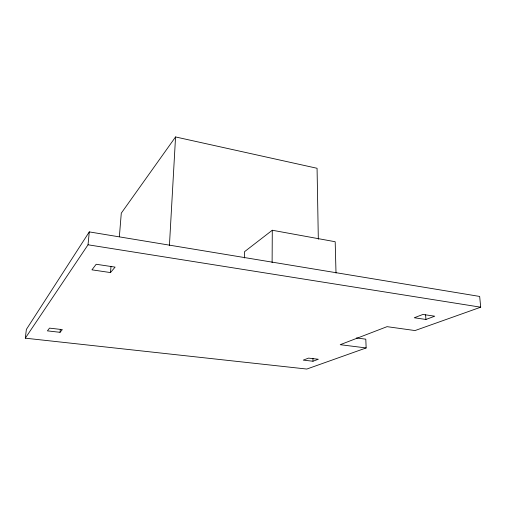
<?xml version="1.0" encoding="UTF-8"?>
<svg xmlns="http://www.w3.org/2000/svg" width="506" height="506" viewBox="0 0 506 506"><rect width="100%" height="100%" fill="white"/><g stroke="black" fill="none" stroke-linecap="round" stroke-linejoin="round"><path stroke-width="0.76" d="M272.114 262.639L272.285 230.249L335.187 241.735L336.009 273.069M244.404 257.978L244.518 251.697L272.285 230.249M169.409 245.701L175.557 136.949L317.066 168.283L318.325 239.218M119.359 236.726L121.288 213.159L175.557 136.949M110.485 272.57L115.102 267.105L96.172 264.265L91.947 269.843L110.485 272.57L111.016 266.295M366.148 347.945L306.819 369.051L25.3 338.179L88.031 244.79L89.284 231.893L479.669 296.446L480.7 307.193L415.028 330.557L387.058 326.661L340.203 344.694L366.148 347.945L365.8 339.178L356.407 337.951M60.024 332.309L62.308 329.608L49.525 328.128L47.419 330.867L60.024 332.309L60.347 329.279M25.3 338.179L26.375 329.406L89.284 231.893M312.961 361.233L318.325 359.254L308.521 358.115L303.258 360.127L312.961 361.233L312.917 358.292M425.925 319.469L434.743 316.206L422.946 314.447L414.262 317.755L425.925 319.469L425.603 314.789M88.031 244.79L480.7 307.193"/></g></svg>
